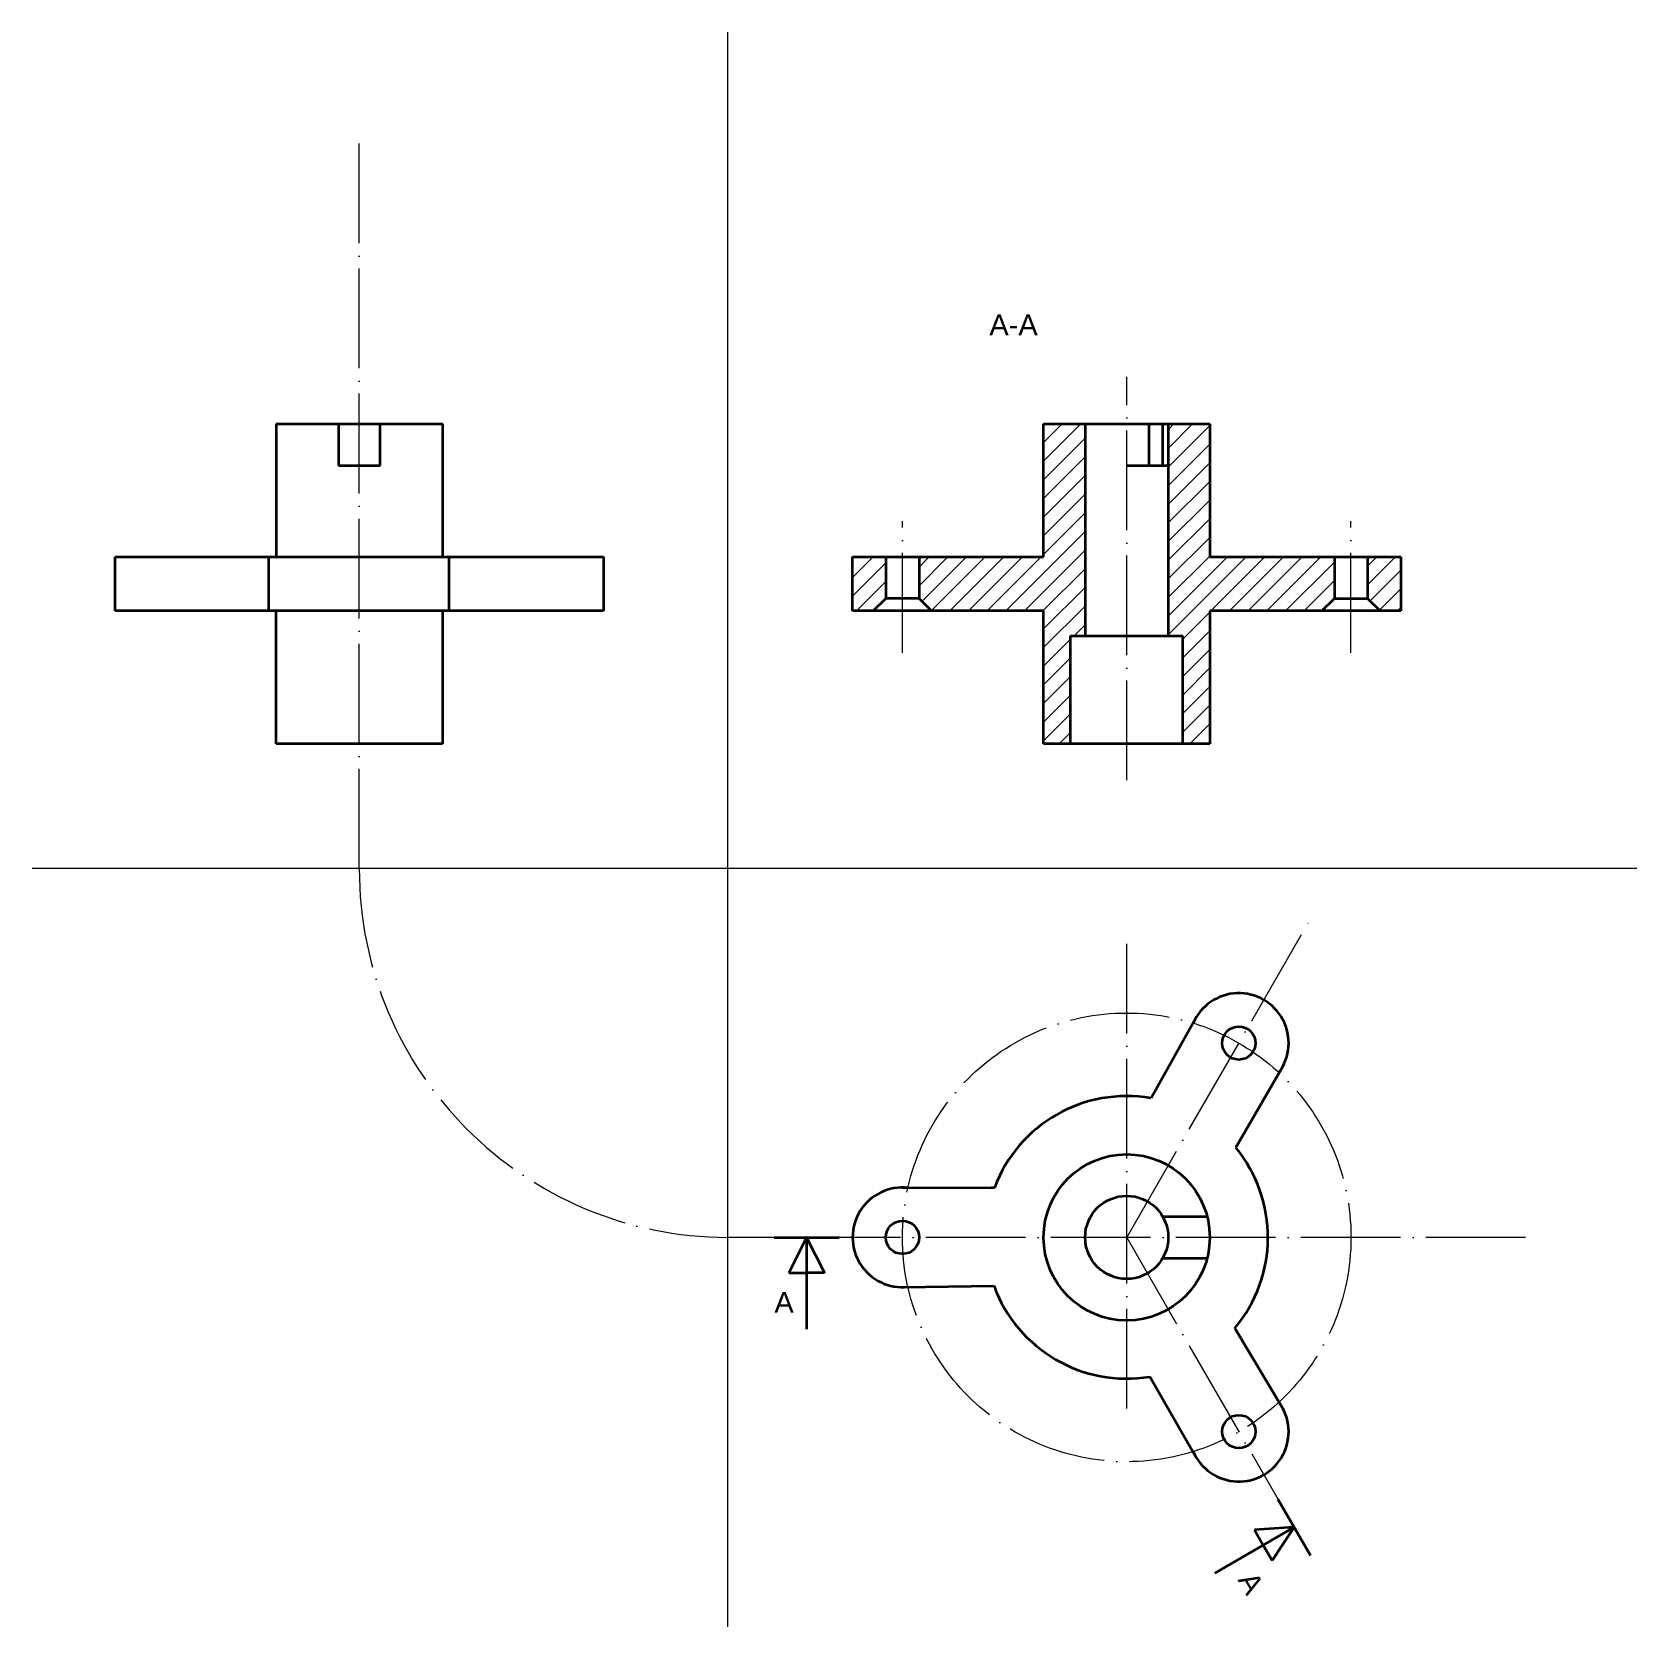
# Model space of a CAD drawing. Header units: millimetres. Extents: x 2486 to 2873, y 1156 to 1540.
import ezdxf

# ---------------------------------------------------------------- set-up
doc = ezdxf.new("R2010")
doc.units = ezdxf.units.MM
doc.linetypes.add('ACAD_ISO04W100', pattern=[30, 24, -3, 0, -3])
for name, color, linetype, lineweight in [('assisimmetira', 90, 'ACAD_ISO04W100', 18), ('campitura', 131, 'Continuous', 18), ('grosso', 5, 'Continuous', 35), ('terra', 6, 'Continuous', 18)]:
    doc.layers.add(name, color=color, linetype=linetype, lineweight=lineweight)
doc.styles.get("Standard").update_dxf_attribs({"font": 'arial.ttf'})

msp = doc.modelspace()

# ---------------------------------------------------------------- hatches: boundary and pattern name
at = {"layer": 'campitura'}
h = msp.add_hatch(dxfattribs=at)
h.set_pattern_fill('ANSI31', color=256)
h.paths.add_polyline_path([(2691.99, 1413.76), (2683.99, 1413.76), (2683.99, 1400.76), (2688.99, 1400.76), (2691.99, 1403.76)])
h.paths.add_polyline_path([(2729.99, 1413.76), (2699.99, 1413.76), (2699.99, 1403.76), (2702.99, 1400.76), (2729.99, 1400.76)])
h.paths.add_polyline_path([(2739.99, 1445.76), (2729.99, 1445.76), (2729.99, 1368.76), (2736.49, 1368.76), (2736.49, 1394.76), (2739.99, 1394.76)])
h.paths.add_polyline_path([(2769.99, 1445.76), (2759.99, 1445.76), (2759.99, 1394.76), (2763.49, 1394.76), (2763.49, 1368.76), (2769.99, 1368.76)])
h.paths.add_polyline_path([(2799.99, 1413.76), (2769.99, 1413.76), (2769.99, 1400.76), (2796.99, 1400.76), (2799.99, 1403.76)])
h.paths.add_polyline_path([(2815.99, 1413.76), (2807.99, 1413.76), (2807.99, 1403.76), (2810.99, 1400.76), (2815.99, 1400.76)])

# ---------------------------------------------------------------- linework, layer by layer
at = {"layer": 'assisimmetira'}
for p, q in [((2565.23, 1338.76), (2565.23, 1513.86)), ((2749.99, 1360.01), (2749.99, 1457.07)), ((2695.99, 1390.71), (2695.99, 1422.37)), ((2803.99, 1390.71), (2803.99, 1422.37)), ((2749.99, 1249.99), (2793.84, 1325.93)), ((2749.99, 1208.78), (2749.99, 1320.65)), ((2846, 1249.99), (2653.99, 1249.99)), ((2749.99, 1249.99), (2790.28, 1180.2))]:
    msp.add_line(p, q, dxfattribs=at)
msp.add_circle((2749.99, 1249.99), 54, dxfattribs=at)
msp.add_arc((2653.99, 1338.76), 88.77, 180, 270, dxfattribs=at)
at = {"layer": 'grosso'}
for p, q in [((2545.23, 1445.76), (2545.23, 1413.76)), ((2545.23, 1445.76), (2585.23, 1445.76)), ((2560.23, 1445.76), (2570.23, 1445.76)), ((2560.23, 1445.76), (2560.23, 1435.76)), ((2570.23, 1435.76), (2570.23, 1445.76)), ((2585.23, 1445.76), (2585.23, 1413.76)), ((2729.99, 1413.76), (2729.99, 1445.76)), ((2729.99, 1445.76), (2769.99, 1445.76)), ((2739.99, 1445.76), (2739.99, 1394.76)), ((2755.34, 1445.76), (2755.34, 1435.76)), ((2758.65, 1445.76), (2758.65, 1435.76)), ((2759.99, 1445.76), (2759.99, 1394.76)), ((2769.99, 1445.76), (2769.99, 1413.76)), ((2560.23, 1435.76), (2570.23, 1435.76)), ((2749.99, 1435.76), (2759.99, 1435.76)), ((2506.46, 1413.76), (2623.99, 1413.76)), ((2506.46, 1400.76), (2506.46, 1413.76)), ((2543.39, 1413.76), (2543.39, 1400.76)), ((2586.82, 1413.76), (2586.82, 1400.76)), ((2623.99, 1413.76), (2623.99, 1400.76)), ((2683.99, 1400.76), (2683.99, 1413.76)), ((2683.99, 1413.76), (2729.99, 1413.76)), ((2691.99, 1413.76), (2691.99, 1403.76)), ((2699.99, 1413.76), (2699.99, 1403.76)), ((2769.99, 1413.76), (2815.99, 1413.76)), ((2799.99, 1413.76), (2799.99, 1403.76)), ((2807.99, 1413.76), (2807.99, 1403.76)), ((2815.99, 1413.76), (2815.99, 1400.76)), ((2691.99, 1403.76), (2688.99, 1400.76)), ((2699.99, 1403.76), (2691.99, 1403.76)), ((2702.99, 1400.76), (2699.99, 1403.76)), ((2796.99, 1400.76), (2799.99, 1403.76)), ((2799.99, 1403.76), (2807.99, 1403.76)), ((2807.99, 1403.76), (2810.99, 1400.76)), ((2623.99, 1400.76), (2506.46, 1400.76)), ((2545.23, 1368.76), (2545.23, 1400.76)), ((2585.23, 1400.76), (2585.23, 1368.76)), ((2729.99, 1400.76), (2683.99, 1400.76)), ((2729.99, 1368.76), (2729.99, 1400.76)), ((2815.99, 1400.76), (2769.99, 1400.76)), ((2769.99, 1400.76), (2769.99, 1368.76)), ((2736.49, 1368.76), (2736.49, 1394.76)), ((2736.49, 1394.76), (2763.49, 1394.76)), ((2763.49, 1368.76), (2763.49, 1394.76)), ((2585.23, 1368.76), (2545.23, 1368.76)), ((2769.99, 1368.76), (2729.99, 1368.76)), ((2766.6, 1302.76), (2755.87, 1283.48)), ((2787.35, 1290.71), (2776.25, 1271.59)), ((2695.99, 1261.99), (2718.16, 1261.94)), ((2696.05, 1261.99), (2718.16, 1261.94)), ((2718.16, 1261.94), (2717.39, 1261.94)), ((2758.65, 1254.99), (2769.36, 1254.99)), ((2665.09, 1249.99), (2680.78, 1249.99)), ((2672.94, 1249.99), (2668.65, 1241.44)), ((2672.94, 1249.99), (2672.94, 1227.93)), ((2672.94, 1249.99), (2677.22, 1241.44)), ((2758.65, 1244.99), (2769.36, 1244.99)), ((2668.65, 1241.44), (2672.94, 1241.44)), ((2677.22, 1241.44), (2672.94, 1241.44)), ((2695.99, 1237.99), (2718.05, 1238.34)), ((2787.38, 1209.23), (2776.05, 1228.16)), ((2766.57, 1197.28), (2755.56, 1216.45)), ((2786.36, 1187), (2794.21, 1173.4)), ((2790.28, 1180.2), (2771.18, 1169.17)), ((2790.28, 1180.2), (2780.73, 1179.63)), ((2780.73, 1179.63), (2782.87, 1175.92)), ((2790.28, 1180.2), (2785.02, 1172.21)), ((2785.02, 1172.21), (2782.87, 1175.92))]:
    msp.add_line(p, q, dxfattribs=at)
for centre, radius in [((2776.99, 1296.76), 4), ((2749.99, 1249.99), 20), ((2749.99, 1249.99), 10), ((2695.99, 1249.99), 4), ((2776.99, 1203.23), 4)]:
    msp.add_circle(centre, radius, dxfattribs=at)
for centre, radius, start, end in [((2776.99, 1296.76), 12, 323.6206, 156.3794), ((2749.99, 1249.99), 34, 80.0405, 159.4324), ((2749.99, 1249.99), 34, 320.0405, 39.4324), ((2695.99, 1249.99), 12, 83.6206, 276.3794), ((2749.99, 1249.99), 34, 200.0405, 279.4324), ((2776.99, 1203.23), 12, 203.6206, 36.3794)]:
    msp.add_arc(centre, radius, start, end, dxfattribs=at)
at = {"layer": 'terra'}
for p, q in [((2653.99, 1156.24), (2653.99, 1540.08)), ((2872.83, 1338.76), (2486.46, 1338.76))]:
    msp.add_line(p, q, dxfattribs=at)

# ---------------------------------------------------------------- texts
at = {"layer": 'grosso', "char_height": 5, "attachment_point": 1}
for s, width, insert in [('A-A', 20.6945, (2716.93, 1472.12)), ('A', 5.7548, (2665.17, 1236.85))]:
    msp.add_mtext_dynamic_manual_height_columns(s, width=width, gutter_width=12.5, heights=[0], dxfattribs=dict(at, insert=insert))
at = {"layer": 'grosso', "insert": (2780.96, 1170.07), "char_height": 5, "attachment_point": 1, "rotation": 300}
msp.add_mtext_dynamic_manual_height_columns('A', width=5.7548, gutter_width=12.5, heights=[0], dxfattribs=at)

doc.saveas('drawing.dxf')
